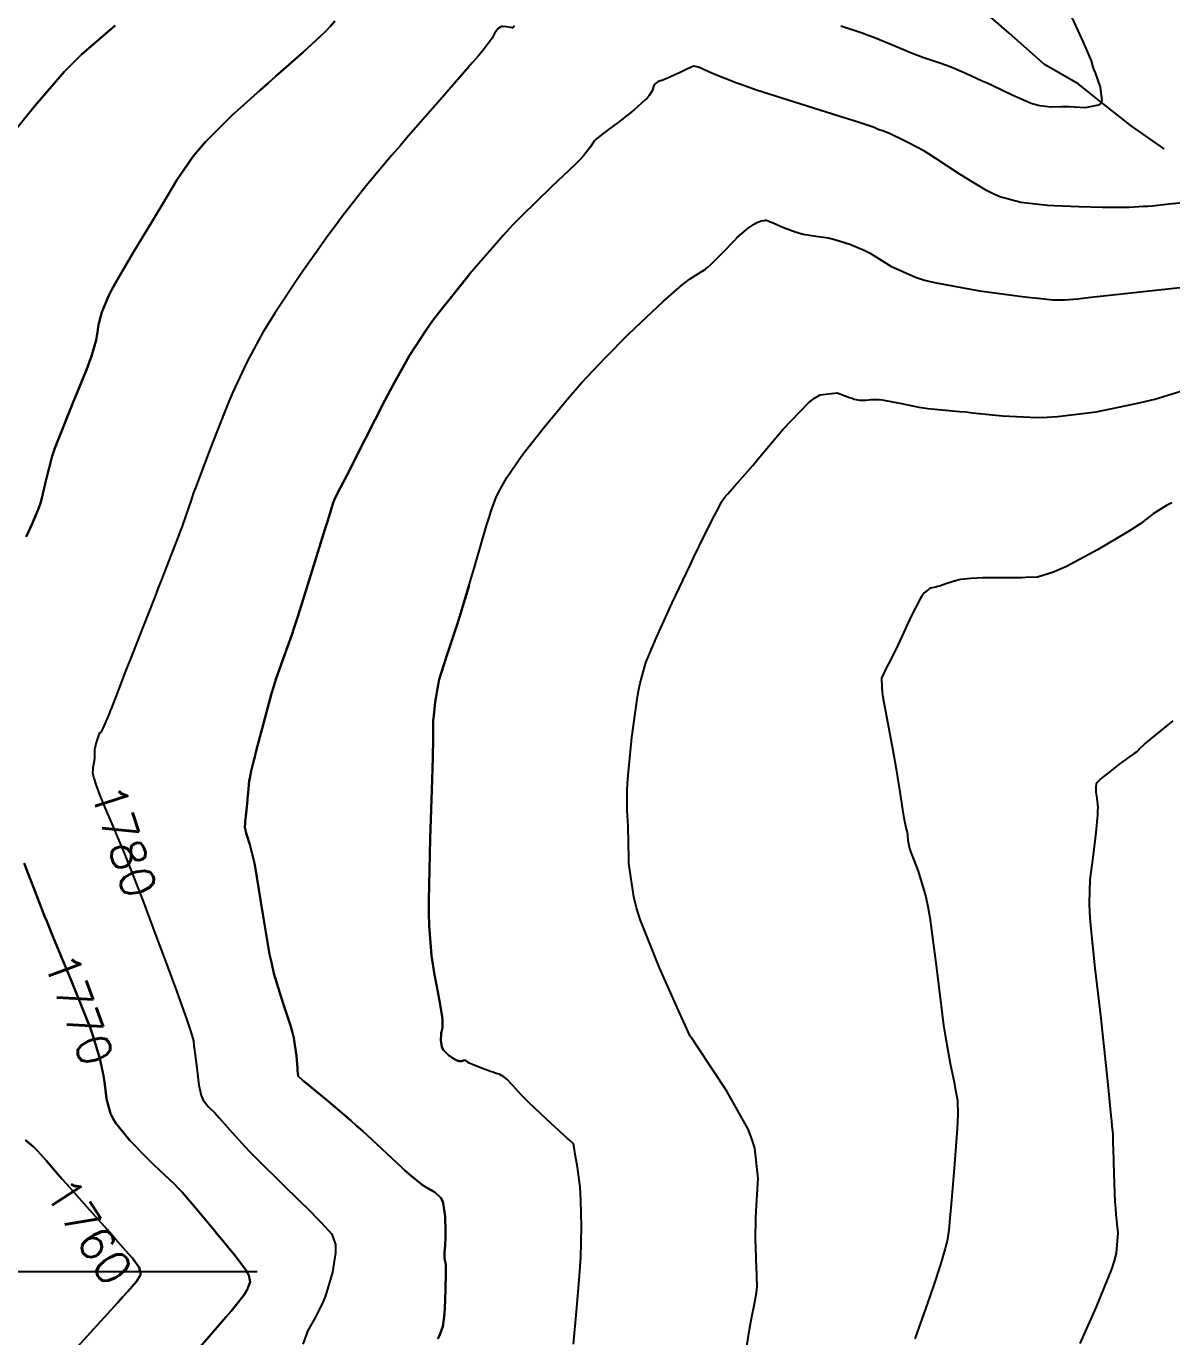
# Model space of a CAD drawing. Header units: metres. Extents: x 68 to 838477, y 94 to 1191015.
# Drawn here: x 837824.9 to 837954.3, y 1189446 to 1189594 of the extents above; entities that cross this region are included whole.
import ezdxf

# ---------------------------------------------------------------- set-up
doc = ezdxf.new("R2010")
doc.units = ezdxf.units.M
doc.header["$LTSCALE"] = 0.3
doc.layers.add('COTAS 10', color=1, linetype='Continuous')
doc.layers.add('DRENAJE', color=5, linetype='Continuous', lineweight=25)
doc.styles.get("Standard").update_dxf_attribs({"font": 'simplex.shx'})

msp = doc.modelspace()

# ---------------------------------------------------------------- linework, layer by layer
at = {"layer": 'COTAS 10'}
for points, elevation in [([(837859.77, 1189594.52), (837859.28, 1189593.96), (837858.73, 1189593.37), (837856.16, 1189590.99), (837853.1, 1189588.31), (837852.23, 1189587.54), (837851.35, 1189586.76), (837848.12, 1189583.84), (837845.17, 1189580.91), (837844.47, 1189580.13), (837843.83, 1189579.35), (837841.96, 1189576.67), (837840.26, 1189573.8), (837839.73, 1189572.92), (837839.18, 1189572), (837836.96, 1189568.34), (837834.98, 1189564.94), (837834.57, 1189564.18), (837834.22, 1189563.5), (837833.46, 1189561.68), (837833.14, 1189560.4), (837833.06, 1189560.05), (837833, 1189559.71), (837832.81, 1189558.53), (837832.31, 1189556.73), (837832.05, 1189556), (837831.74, 1189555.17), (837830.15, 1189551.32), (837828.52, 1189547.28), (837828.17, 1189546.32), (837827.87, 1189545.43), (837827.17, 1189542.79), (837826.69, 1189540.69), (837826.52, 1189540.14), (837826.34, 1189539.6), (837825.59, 1189537.78), (837824.9, 1189536.34)], 1770), ([(837824.9, 1189536.34), (837825.59, 1189537.78), (837826.34, 1189539.6), (837826.52, 1189540.14), (837826.69, 1189540.69), (837827.17, 1189542.79), (837827.87, 1189545.43), (837828.17, 1189546.32), (837828.52, 1189547.28), (837830.15, 1189551.32), (837831.74, 1189555.17), (837832.05, 1189556), (837832.31, 1189556.73), (837832.81, 1189558.53), (837833, 1189559.71), (837833.06, 1189560.05), (837833.14, 1189560.4), (837833.46, 1189561.68), (837834.22, 1189563.5), (837834.57, 1189564.18), (837834.98, 1189564.94), (837836.96, 1189568.34), (837839.18, 1189572), (837839.73, 1189572.92), (837840.26, 1189573.8), (837841.96, 1189576.67), (837843.83, 1189579.35), (837844.47, 1189580.13), (837845.17, 1189580.91), (837848.12, 1189583.84), (837851.35, 1189586.76), (837852.23, 1189587.54), (837853.1, 1189588.31), (837856.16, 1189590.99), (837858.73, 1189593.37), (837859.28, 1189593.96), (837859.77, 1189594.52)], 1770), ([(837942.8, 1189595.36), (837944.21, 1189592.25), (837944.49, 1189591.63), (837944.72, 1189591.1), (837945.15, 1189590.05), (837945.37, 1189589.36), (837945.48, 1189589.06), (837945.6, 1189588.72), (837946.19, 1189587.08), (837946.35, 1189585.55), (837946.21, 1189585.26), (837945.99, 1189585.04), (837944.49, 1189584.77), (837942.67, 1189584.85), (837942.23, 1189584.86), (837941.83, 1189584.86), (837940.63, 1189584.81), (837939.35, 1189584.97), (837938.9, 1189585.1), (837938.4, 1189585.26), (837936.24, 1189586.18), (837933.97, 1189587.26), (837933.41, 1189587.52), (837932.87, 1189587.77), (837931.17, 1189588.56), (837929.7, 1189589.2), (837929.31, 1189589.35), (837928.93, 1189589.49), (837927.62, 1189589.93), (837926.16, 1189590.42), (837925.67, 1189590.61), (837925.16, 1189590.81), (837923.01, 1189591.71), (837920.64, 1189592.68), (837919.98, 1189592.93), (837919.31, 1189593.17), (837916.9, 1189593.97)], 1780), ([(837834.97, 1189594.06), (837831.18, 1189590.77), (837830.19, 1189589.81), (837829.22, 1189588.82), (837825.93, 1189585.03), (837823.21, 1189581.63)], 1760), ([(837824.92, 1189583.77), (837825.93, 1189585.03), (837829.22, 1189588.82), (837830.19, 1189589.81), (837831.18, 1189590.77), (837834.97, 1189594.06)], 1760), ([(837880.05, 1189594.02), (837879.87, 1189593.78), (837879.76, 1189593.8), (837879.69, 1189593.81), (837879.61, 1189593.83), (837879.19, 1189593.91), (837878.73, 1189593.95), (837878.62, 1189593.93), (837878.52, 1189593.9), (837878.21, 1189593.69), (837877.95, 1189593.36), (837877.88, 1189593.25), (837877.81, 1189593.13), (837877.53, 1189592.62), (837876.5, 1189591.26), (837875.94, 1189590.6), (837875.28, 1189589.82), (837871.91, 1189585.96), (837868.08, 1189581.58), (837867.13, 1189580.47), (837866.22, 1189579.41), (837863.32, 1189575.94), (837860.6, 1189572.47), (837859.8, 1189571.41), (837858.98, 1189570.3), (837855.88, 1189565.94), (837852.99, 1189561.59), (837852.31, 1189560.5), (837851.68, 1189559.45), (837849.82, 1189556.06), (837848.25, 1189552.65), (837847.8, 1189551.59), (837847.34, 1189550.48), (837845.6, 1189546.06), (837844.1, 1189542.05), (837843.79, 1189541.2), (837843.53, 1189540.46), (837842.93, 1189538.73), (837842.49, 1189537.43), (837842.32, 1189536.97), (837842.13, 1189536.45), (837841.27, 1189534.22), (837840.17, 1189531.41), (837839.83, 1189530.55), (837839.47, 1189529.64), (837838.05, 1189526.03), (837836.68, 1189522.55), (837836.35, 1189521.73), (837836.06, 1189520.96), (837835.18, 1189518.68), (837834.55, 1189517.04), (837834.41, 1189516.67), (837834.28, 1189516.34), (837833.92, 1189515.48), (837833.69, 1189514.95), (837833.64, 1189514.83), (837833.59, 1189514.73), (837833.48, 1189514.46), (837833.4, 1189514.31), (837833.38, 1189514.28), (837833.35, 1189514.25), (837833.25, 1189514.19), (837833.12, 1189514.01), (837833.08, 1189513.9), (837833.03, 1189513.77), (837832.83, 1189513.12), (837832.66, 1189512.43), (837832.64, 1189512.32), (837832.63, 1189512.28), (837832.62, 1189512.15), (837832.62, 1189511.83), (837832.65, 1189511.55), (837832.65, 1189511.45), (837832.63, 1189511.33), (837832.55, 1189510.8), (837832.45, 1189510.26), (837832.44, 1189510.14), (837832.43, 1189510.02), (837832.41, 1189509.71), (837832.48, 1189509.36), (837832.51, 1189509.22), (837832.56, 1189509.07), (837832.78, 1189508.36), (837833.23, 1189507.14), (837833.43, 1189506.66), (837833.65, 1189506.12), (837834.7, 1189503.65), (837835.99, 1189500.6), (837836.36, 1189499.69), (837836.74, 1189498.74), (837838.15, 1189495.09), (837838.47, 1189494.24), (837839.6, 1189491.21), (837840.01, 1189490.13), (837840.41, 1189489.04), (837841.88, 1189485.09), (837843.07, 1189481.79), (837843.3, 1189481.13), (837843.49, 1189480.56), (837843.8, 1189479.42), (837843.85, 1189478.84), (837843.88, 1189478.64), (837843.91, 1189478.43), (837844.04, 1189477.49), (837844.19, 1189476.38), (837844.23, 1189476.05), (837844.27, 1189475.71), (837844.43, 1189474.44), (837844.68, 1189473.25), (837844.78, 1189472.98), (837844.9, 1189472.73), (837845.46, 1189472.03), (837846.22, 1189471.29), (837846.48, 1189471.02), (837846.75, 1189470.72), (837847.88, 1189469.41), (837849.58, 1189467.53), (837850.22, 1189466.87), (837850.92, 1189466.16), (837854.05, 1189463.08), (837857.05, 1189460.13), (837857.68, 1189459.5), (837858.22, 1189458.94), (837859.44, 1189457.6), (837859.84, 1189456.43), (837859.86, 1189455.99), (837859.85, 1189455.5), (837859.49, 1189453.31), (837858.84, 1189451.01), (837858.64, 1189450.46), (837858.43, 1189449.93), (837857.62, 1189448.33), (837856.87, 1189447.01), (837856.7, 1189446.67), (837856.56, 1189446.33), (837856.17, 1189445.2)], 1780), ([(837874.92, 1189589.41), (837871.91, 1189585.96), (837868.08, 1189581.58), (837867.13, 1189580.47), (837866.22, 1189579.41), (837863.32, 1189575.94), (837860.6, 1189572.47), (837859.8, 1189571.41), (837858.98, 1189570.3), (837855.88, 1189565.94), (837852.99, 1189561.59), (837852.31, 1189560.5), (837851.68, 1189559.45), (837849.82, 1189556.06), (837848.25, 1189552.65), (837847.8, 1189551.59), (837847.34, 1189550.48), (837845.6, 1189546.06), (837844.1, 1189542.05), (837843.79, 1189541.2), (837843.53, 1189540.46), (837842.93, 1189538.73), (837842.49, 1189537.43), (837842.32, 1189536.97), (837842.13, 1189536.45), (837841.27, 1189534.22), (837840.17, 1189531.41), (837839.83, 1189530.55), (837839.47, 1189529.64), (837838.05, 1189526.03), (837836.68, 1189522.55), (837836.35, 1189521.73), (837836.06, 1189520.96), (837835.18, 1189518.68), (837834.55, 1189517.04), (837834.41, 1189516.67), (837834.28, 1189516.34), (837833.92, 1189515.48), (837833.69, 1189514.95), (837833.64, 1189514.83), (837833.59, 1189514.73), (837833.48, 1189514.46), (837833.4, 1189514.31), (837833.38, 1189514.28), (837833.35, 1189514.25), (837833.25, 1189514.19), (837833.12, 1189514.01), (837833.08, 1189513.9), (837833.03, 1189513.77), (837832.83, 1189513.12), (837832.66, 1189512.43), (837832.64, 1189512.32), (837832.63, 1189512.28), (837832.62, 1189512.15), (837832.62, 1189511.83), (837832.65, 1189511.55), (837832.65, 1189511.45), (837832.63, 1189511.33), (837832.55, 1189510.8), (837832.45, 1189510.26), (837832.44, 1189510.14), (837832.43, 1189510.02), (837832.41, 1189509.71), (837832.48, 1189509.36), (837832.51, 1189509.22), (837832.56, 1189509.07), (837832.78, 1189508.36), (837833.23, 1189507.14), (837833.43, 1189506.66), (837833.65, 1189506.12), (837834.7, 1189503.65), (837835.99, 1189500.6), (837836.36, 1189499.69), (837836.74, 1189498.74), (837838.15, 1189495.09), (837838.47, 1189494.24), (837839.6, 1189491.21), (837840.01, 1189490.13), (837840.41, 1189489.04), (837841.88, 1189485.09), (837843.07, 1189481.79), (837843.3, 1189481.13), (837843.49, 1189480.56), (837843.8, 1189479.42), (837843.85, 1189478.84), (837843.88, 1189478.64), (837843.91, 1189478.43), (837844.04, 1189477.49), (837844.19, 1189476.38), (837844.23, 1189476.05), (837844.27, 1189475.71), (837844.43, 1189474.44), (837844.68, 1189473.25), (837844.78, 1189472.98), (837844.9, 1189472.73), (837845.46, 1189472.03), (837846.22, 1189471.29), (837846.48, 1189471.02), (837846.75, 1189470.72), (837847.88, 1189469.41), (837849.58, 1189467.53), (837850.22, 1189466.87), (837850.92, 1189466.16), (837854.05, 1189463.08), (837857.05, 1189460.13), (837857.68, 1189459.5), (837858.22, 1189458.94), (837859.44, 1189457.6), (837859.84, 1189456.43), (837859.86, 1189455.99), (837859.85, 1189455.5), (837859.49, 1189453.31), (837858.84, 1189451.01), (837858.64, 1189450.46), (837858.43, 1189449.93), (837857.62, 1189448.33), (837856.87, 1189447.01), (837856.7, 1189446.67), (837856.56, 1189446.33), (837856.17, 1189445.2)], 1780), ([(837955.8, 1189574.06), (837953.96, 1189573.86), (837952.04, 1189573.67), (837951.55, 1189573.63), (837951.07, 1189573.6), (837949.46, 1189573.51), (837947.67, 1189573.49), (837947.07, 1189573.49), (837946.44, 1189573.5), (837943.77, 1189573.56), (837940.97, 1189573.69), (837940.25, 1189573.74), (837939.55, 1189573.8), (837937.22, 1189574.05), (837934.84, 1189574.72), (837934.11, 1189575.03), (837933.35, 1189575.41), (837930.36, 1189577.22), (837927.53, 1189579.1), (837926.87, 1189579.51), (837926.27, 1189579.88), (837924.55, 1189580.82), (837923.4, 1189581.37), (837923.15, 1189581.49), (837922.93, 1189581.59), (837922.4, 1189581.84), (837922.09, 1189581.98), (837922, 1189582.01), (837921.92, 1189582.04), (837921.64, 1189582.14), (837921.32, 1189582.24), (837921.22, 1189582.28), (837921.11, 1189582.32), (837920.65, 1189582.52), (837919.07, 1189583.06), (837918.26, 1189583.32), (837917.28, 1189583.63), (837912.37, 1189585.16), (837907.25, 1189586.8), (837906.13, 1189587.18), (837905.15, 1189587.53), (837902.66, 1189588.52), (837901.31, 1189589.13), (837901.03, 1189589.25), (837900.8, 1189589.33), (837900.31, 1189589.44), (837899.94, 1189589.3), (837899.77, 1189589.23), (837899.58, 1189589.14), (837898.67, 1189588.72), (837897.73, 1189588.28), (837897.51, 1189588.19), (837897.32, 1189588.1), (837896.79, 1189587.89), (837896.42, 1189587.76), (837896.33, 1189587.72), (837896.25, 1189587.68), (837896, 1189587.54), (837895.81, 1189587.34), (837895.77, 1189587.26), (837895.73, 1189587.17), (837895.63, 1189586.76), (837895.27, 1189586.13), (837895.07, 1189585.9), (837894.82, 1189585.65), (837893.57, 1189584.54), (837892.12, 1189583.38), (837891.75, 1189583.09), (837891.39, 1189582.82), (837890.22, 1189581.96), (837889.31, 1189581.24), (837889.12, 1189581.06), (837888.97, 1189580.89), (837888.63, 1189580.34), (837887.86, 1189579.35), (837887.43, 1189578.9), (837886.9, 1189578.37), (837884.22, 1189575.85), (837880.8, 1189572.5), (837879.8, 1189571.46), (837878.8, 1189570.37), (837875, 1189566), (837871.57, 1189561.73), (837870.8, 1189560.7), (837870.1, 1189559.74), (837868.19, 1189556.81), (837866.56, 1189553.84), (837866.03, 1189552.85), (837865.47, 1189551.79), (837863.19, 1189547.35), (837861.15, 1189543.34), (837860.75, 1189542.55), (837860.42, 1189541.9), (837859.82, 1189540.71), (837859.7, 1189540.46), (837859.68, 1189540.4), (837859.65, 1189540.34), (837859.58, 1189540.18), (837859.19, 1189538.92), (837858.96, 1189538.18), (837858.68, 1189537.26), (837857.22, 1189532.54), (837855.62, 1189527.45), (837855.25, 1189526.31), (837854.91, 1189525.28), (837853.93, 1189522.54), (837853.11, 1189520.21), (837852.88, 1189519.45), (837852.63, 1189518.63), (837851.7, 1189515.25), (837850.89, 1189512.15), (837850.73, 1189511.5), (837850.59, 1189510.95), (837850.3, 1189509.74), (837850.2, 1189509.22), (837850.18, 1189509.12), (837850.16, 1189509.02), (837850.11, 1189508.81), (837850.08, 1189508.59), (837850.07, 1189508.49), (837850.06, 1189508.38), (837850.01, 1189507.85), (837849.95, 1189507.1), (837849.92, 1189506.85), (837849.9, 1189506.59), (837849.78, 1189505.48), (837849.68, 1189504.44), (837849.66, 1189504.21), (837849.64, 1189504.01), (837849.62, 1189503.54), (837849.71, 1189503.05), (837849.77, 1189502.86), (837849.83, 1189502.63), (837850.18, 1189501.58), (837850.67, 1189499.62), (837850.82, 1189498.83), (837850.98, 1189497.92), (837851.63, 1189493.74), (837852.4, 1189489.22), (837852.65, 1189488.11), (837852.9, 1189487.05), (837853.9, 1189483.74), (837854.8, 1189481.04), (837854.98, 1189480.37), (837855.13, 1189479.74), (837855.44, 1189477.74), (837855.55, 1189476.31), (837855.57, 1189476.04), (837855.58, 1189475.81), (837855.62, 1189475.43), (837856.15, 1189474.96), (837856.48, 1189474.69), (837856.89, 1189474.34), (837859.04, 1189472.57), (837861.58, 1189470.42), (837862.23, 1189469.84), (837862.88, 1189469.27), (837865.03, 1189467.28), (837866.85, 1189465.57), (837867.28, 1189465.17), (837867.67, 1189464.81), (837868.83, 1189463.81), (837869.74, 1189463.11), (837869.99, 1189462.95), (837870.23, 1189462.79), (837871.07, 1189462.36), (837871.74, 1189461.72), (837871.88, 1189461.44), (837871.99, 1189461.12), (837872.22, 1189459.59), (837872.27, 1189457.99), (837872.27, 1189457.62), (837872.27, 1189457.27), (837872.22, 1189456.3), (837872.16, 1189455.62), (837872.15, 1189455.46), (837872.14, 1189455.32), (837872.14, 1189454.93), (837872.17, 1189454.68), (837872.18, 1189454.63), (837872.2, 1189454.59), (837872.26, 1189454.5), (837872.31, 1189453.99), (837872.31, 1189453.68), (837872.31, 1189453.3), (837872.26, 1189451.33), (837872.17, 1189449.21), (837872.14, 1189448.73), (837872.1, 1189448.31), (837871.96, 1189447.19), (837871.67, 1189446.34), (837871.54, 1189446.08), (837871.39, 1189445.81)], 1790), ([(837886.73, 1189445.2), (837887.07, 1189448.86), (837887.41, 1189452.9), (837887.47, 1189453.95), (837887.53, 1189454.97), (837887.61, 1189458.42), (837887.55, 1189461.43), (837887.51, 1189462.19), (837887.45, 1189462.9), (837887.17, 1189465.18), (837886.88, 1189466.82), (837886.83, 1189467.13), (837886.78, 1189467.39), (837886.71, 1189467.79), (837886.25, 1189468.22), (837885.96, 1189468.48), (837885.6, 1189468.82), (837883.71, 1189470.56), (837881.69, 1189472.46), (837881.24, 1189472.9), (837880.84, 1189473.3), (837879.82, 1189474.41), (837879.17, 1189475.11), (837879.01, 1189475.26), (837878.86, 1189475.38), (837878.38, 1189475.63), (837877.81, 1189475.8), (837877.6, 1189475.88), (837877.36, 1189475.96), (837876.31, 1189476.35), (837875.32, 1189476.75), (837875.12, 1189476.84), (837874.95, 1189476.91), (837874.63, 1189477.12), (837874.51, 1189477.22), (837874.48, 1189477.23), (837874.44, 1189477.23), (837874.29, 1189477.2), (837874.12, 1189477.14), (837874.07, 1189477.13), (837874.01, 1189477.13), (837873.79, 1189477.13), (837873.46, 1189477.25), (837873.34, 1189477.31), (837873.21, 1189477.4), (837872.6, 1189477.81), (837872.05, 1189478.38), (837871.94, 1189478.55), (837871.85, 1189478.74), (837871.72, 1189479.46), (837871.76, 1189480.16), (837871.77, 1189480.32), (837871.8, 1189480.46), (837871.91, 1189480.88), (837871.94, 1189481.52), (837871.92, 1189481.81), (837871.88, 1189482.15), (837871.61, 1189483.76), (837871.24, 1189485.74), (837871.14, 1189486.31), (837871.04, 1189486.9), (837870.67, 1189489.07), (837870.42, 1189492.45), (837870.39, 1189493.79), (837870.39, 1189495.3), (837870.54, 1189502.23), (837870.77, 1189508.9), (837870.81, 1189510.24), (837870.84, 1189511.37), (837870.89, 1189513.63), (837870.88, 1189514.36), (837870.88, 1189514.52), (837870.87, 1189514.67), (837870.86, 1189515.04), (837870.88, 1189515.6), (837870.9, 1189515.86), (837870.93, 1189516.17), (837871.08, 1189517.68), (837871.42, 1189519.63), (837871.56, 1189520.21), (837871.72, 1189520.82), (837872.49, 1189523.17), (837873.52, 1189526.22), (837873.85, 1189527.26), (837874.2, 1189528.39), (837875.61, 1189533.17), (837876.91, 1189537.6), (837877.19, 1189538.5), (837877.42, 1189539.25), (837877.98, 1189540.8), (837878.36, 1189541.53), (837878.49, 1189541.76), (837878.63, 1189542.01), (837879.2, 1189543.03), (837880.23, 1189544.58), (837880.66, 1189545.17), (837881.16, 1189545.83), (837883.46, 1189548.76), (837886.15, 1189552.01), (837886.9, 1189552.87), (837887.63, 1189553.7), (837890.29, 1189556.54), (837892.89, 1189559.16), (837893.61, 1189559.85), (837894.31, 1189560.53), (837896.83, 1189562.88), (837898.96, 1189564.73), (837899.42, 1189565.11), (837899.82, 1189565.42), (837900.82, 1189566.04), (837901.62, 1189566.54), (837901.9, 1189566.78), (837902.21, 1189567.05), (837903.53, 1189568.38), (837904.88, 1189569.78), (837905.2, 1189570.1), (837905.51, 1189570.38), (837906.43, 1189571.16), (837907.13, 1189571.63), (837907.3, 1189571.73), (837907.46, 1189571.81), (837907.91, 1189571.98), (837908.23, 1189572.04), (837908.3, 1189572.05), (837908.36, 1189572.06), (837908.5, 1189572.07), (837908.85, 1189571.94), (837909.04, 1189571.86), (837909.27, 1189571.76), (837910.44, 1189571.25), (837911.87, 1189570.71), (837912.26, 1189570.59), (837912.65, 1189570.5), (837914.06, 1189570.28), (837915.5, 1189570.07), (837915.91, 1189569.98), (837916.34, 1189569.87), (837917.92, 1189569.38), (837919.62, 1189568.64), (837920.12, 1189568.38), (837920.63, 1189568.1), (837922.56, 1189566.88), (837925.32, 1189565.62), (837926.35, 1189565.31), (837927.49, 1189565.02), (837932.56, 1189564.11), (837937.38, 1189563.47), (837938.35, 1189563.35), (837939.18, 1189563.25), (837940.85, 1189563.07), (837941.46, 1189563.06), (837941.6, 1189563.06), (837941.74, 1189563.06), (837942.14, 1189563.06), (837943.66, 1189563.21), (837944.5, 1189563.3), (837945.52, 1189563.41), (837950.69, 1189563.98), (837955.88, 1189564.56)], 1800), ([(837871.39, 1189445.81), (837871.54, 1189446.08), (837871.67, 1189446.34), (837871.96, 1189447.19), (837872.1, 1189448.31), (837872.14, 1189448.73), (837872.17, 1189449.21), (837872.26, 1189451.33), (837872.31, 1189453.3), (837872.31, 1189453.68), (837872.31, 1189453.99), (837872.26, 1189454.5), (837872.2, 1189454.59), (837872.18, 1189454.63), (837872.17, 1189454.68), (837872.14, 1189454.93), (837872.14, 1189455.32), (837872.15, 1189455.46), (837872.16, 1189455.62), (837872.22, 1189456.3), (837872.27, 1189457.27), (837872.27, 1189457.62), (837872.27, 1189457.99), (837872.22, 1189459.59), (837871.99, 1189461.12), (837871.88, 1189461.44), (837871.74, 1189461.72), (837871.07, 1189462.36), (837870.23, 1189462.79), (837869.99, 1189462.95), (837869.74, 1189463.11), (837868.83, 1189463.81), (837867.67, 1189464.81), (837867.28, 1189465.17), (837866.85, 1189465.57), (837865.03, 1189467.28), (837862.88, 1189469.27), (837862.23, 1189469.84), (837861.58, 1189470.42), (837859.04, 1189472.57), (837856.89, 1189474.34), (837856.48, 1189474.69), (837856.15, 1189474.96), (837855.62, 1189475.43), (837855.58, 1189475.81), (837855.57, 1189476.04), (837855.55, 1189476.31), (837855.44, 1189477.74), (837855.13, 1189479.74), (837854.98, 1189480.37), (837854.8, 1189481.04), (837853.9, 1189483.74), (837852.9, 1189487.05), (837852.65, 1189488.11), (837852.4, 1189489.22), (837851.63, 1189493.74), (837850.98, 1189497.92), (837850.82, 1189498.83), (837850.67, 1189499.62), (837850.18, 1189501.58), (837849.83, 1189502.63), (837849.77, 1189502.86), (837849.71, 1189503.05), (837849.62, 1189503.54), (837849.64, 1189504.01), (837849.66, 1189504.21), (837849.68, 1189504.44), (837849.78, 1189505.48), (837849.9, 1189506.59), (837849.92, 1189506.85), (837849.95, 1189507.1), (837850.01, 1189507.85), (837850.06, 1189508.38), (837850.07, 1189508.49), (837850.08, 1189508.59), (837850.11, 1189508.81), (837850.16, 1189509.02), (837850.18, 1189509.12), (837850.2, 1189509.22), (837850.3, 1189509.74), (837850.59, 1189510.95), (837850.73, 1189511.5), (837850.89, 1189512.15), (837851.7, 1189515.25), (837852.63, 1189518.63), (837852.88, 1189519.45), (837853.11, 1189520.21), (837853.93, 1189522.54), (837854.91, 1189525.28), (837855.25, 1189526.31), (837855.62, 1189527.45), (837857.22, 1189532.54), (837858.68, 1189537.26), (837858.96, 1189538.18), (837859.19, 1189538.92), (837859.58, 1189540.18), (837859.65, 1189540.34), (837859.68, 1189540.4), (837859.7, 1189540.46), (837859.82, 1189540.71), (837860.42, 1189541.9), (837860.75, 1189542.55), (837861.15, 1189543.34), (837863.19, 1189547.35), (837865.47, 1189551.79), (837866.03, 1189552.85), (837866.56, 1189553.84), (837868.19, 1189556.81), (837870.1, 1189559.74), (837870.8, 1189560.7), (837871.57, 1189561.73), (837874.92, 1189565.9)], 1790), ([(837906.14, 1189444.03), (837906.59, 1189446.83), (837906.71, 1189447.48), (837906.81, 1189448.07), (837907.15, 1189449.76), (837907.38, 1189451.04), (837907.41, 1189451.37), (837907.44, 1189451.7), (837907.43, 1189452.8), (837907.36, 1189454.09), (837907.34, 1189454.53), (837907.33, 1189455), (837907.28, 1189457.01), (837907.31, 1189459.44), (837907.33, 1189460.17), (837907.37, 1189460.93), (837907.57, 1189463.9), (837907.19, 1189467.32), (837906.85, 1189468.36), (837906.42, 1189469.45), (837904.03, 1189473.74), (837900.71, 1189478.74), (837900.06, 1189479.72), (837899.99, 1189479.82), (837899.98, 1189479.84), (837899.97, 1189479.86), (837899.95, 1189479.9), (837899.93, 1189479.93), (837899.92, 1189479.95), (837899.9, 1189479.97), (837899.88, 1189479.99), (837899.87, 1189480), (837899.86, 1189480.01), (837899.85, 1189480.02), (837899.85, 1189480.02), (837899.85, 1189480.03), (837899.84, 1189480.03), (837899.32, 1189481.21), (837898.57, 1189482.87), (837896.42, 1189487.69), (837894.26, 1189493.14), (837893.84, 1189494.46), (837893.51, 1189495.69), (837892.96, 1189499.46), (837892.91, 1189502.34), (837892.9, 1189503.02), (837892.87, 1189503.65), (837892.77, 1189505.48), (837892.78, 1189507.64), (837892.83, 1189508.48), (837892.9, 1189509.42), (837893.32, 1189513.69), (837893.9, 1189517.99), (837894.06, 1189518.95), (837894.23, 1189519.82), (837894.88, 1189522.13), (837895.75, 1189524.18), (837896.06, 1189524.88), (837896.4, 1189525.64), (837897.87, 1189528.87), (837899.46, 1189532.26), (837899.87, 1189533.12), (837900.27, 1189533.95), (837901.6, 1189536.65), (837902.65, 1189538.72), (837902.86, 1189539.14), (837903.04, 1189539.5), (837903.43, 1189540.26), (837903.77, 1189540.76), (837903.93, 1189540.94), (837904.1, 1189541.16), (837904.95, 1189542.1), (837906.4, 1189543.74), (837906.95, 1189544.39), (837907.57, 1189545.12), (837910.34, 1189548.45), (837913.24, 1189551.44), (837913.93, 1189551.96), (837914.58, 1189552.34), (837916.5, 1189552.58), (837917.88, 1189552.06), (837918.17, 1189551.96), (837918.42, 1189551.88), (837919.03, 1189551.74), (837919.45, 1189551.74), (837919.58, 1189551.75), (837919.72, 1189551.76), (837920.3, 1189551.84), (837921.21, 1189551.83), (837921.56, 1189551.78), (837921.95, 1189551.73), (837923.75, 1189551.37), (837925.72, 1189550.98), (837926.22, 1189550.89), (837926.71, 1189550.82), (837928.34, 1189550.65), (837930.31, 1189550.49), (837931.01, 1189550.42), (837931.78, 1189550.34), (837935.14, 1189549.98), (837939.08, 1189549.79), (837940.21, 1189549.83), (837941.37, 1189549.89), (837945.72, 1189550.44), (837950.06, 1189551.32), (837951.21, 1189551.59), (837952.35, 1189551.88), (837956.26, 1189553.06)], 1810), ([(837954.28, 1189540.18), (837953.66, 1189539.88), (837952.17, 1189538.92), (837950.66, 1189537.76), (837950.02, 1189537.34), (837949.29, 1189536.88), (837945.87, 1189534.85), (837942.38, 1189532.98), (837941.6, 1189532.62), (837940.91, 1189532.32), (837939.1, 1189531.79), (837937.75, 1189531.73), (837937.35, 1189531.71), (837936.94, 1189531.71), (837935.34, 1189531.71), (837933.75, 1189531.71), (837933.34, 1189531.7), (837932.94, 1189531.69), (837931.6, 1189531.63), (837930.42, 1189531.5), (837930.12, 1189531.44), (837929.83, 1189531.37), (837928.86, 1189531.07), (837928.03, 1189530.77), (837927.83, 1189530.71), (837927.63, 1189530.65), (837926.98, 1189530.54), (837926.3, 1189530.02), (837926.08, 1189529.71), (837925.84, 1189529.33), (837924.84, 1189527.36), (837923.82, 1189525.14), (837923.57, 1189524.6), (837923.33, 1189524.1), (837922.57, 1189522.56), (837921.99, 1189521.42), (837921.86, 1189521.17), (837921.76, 1189520.95), (837921.5, 1189520.36), (837921.51, 1189519.33), (837921.57, 1189518.82), (837921.66, 1189518.22), (837922.2, 1189515.25), (837922.85, 1189511.83), (837923.01, 1189510.95), (837923.15, 1189510.1), (837923.6, 1189507.27), (837923.94, 1189505.07), (837924.02, 1189504.61), (837924.08, 1189504.22), (837924.27, 1189503.38), (837924.38, 1189502.94), (837924.41, 1189502.8), (837924.43, 1189502.65), (837924.46, 1189502.07), (837924.64, 1189501.16), (837924.76, 1189500.8), (837924.9, 1189500.41), (837925.63, 1189498.59), (837926.5, 1189495.67), (837926.72, 1189494.58), (837926.94, 1189493.36), (837927.68, 1189487.95), (837928.33, 1189482.46), (837928.51, 1189481.21), (837928.67, 1189480.06), (837929.23, 1189476.88), (837929.68, 1189474.76), (837929.78, 1189474.28), (837929.86, 1189473.85), (837930.07, 1189472.71), (837930.1, 1189471.1), (837930.08, 1189470.38), (837930.03, 1189469.54), (837929.74, 1189465.52), (837929.4, 1189461.46), (837929.32, 1189460.59), (837929.26, 1189459.84), (837929.1, 1189458.07), (837928.89, 1189456.85), (837928.8, 1189456.44), (837928.68, 1189456), (837928.15, 1189454.17), (837927.31, 1189451.65), (837927.02, 1189450.78), (837926.69, 1189449.83), (837925.27, 1189445.79)], 1820), ([(837874.92, 1189530.84), (837874.2, 1189528.39), (837873.85, 1189527.26), (837873.52, 1189526.22), (837872.49, 1189523.17), (837871.72, 1189520.82), (837871.56, 1189520.21), (837871.42, 1189519.63), (837871.08, 1189517.68), (837870.93, 1189516.17), (837870.9, 1189515.86), (837870.88, 1189515.6), (837870.86, 1189515.04), (837870.87, 1189514.67), (837870.88, 1189514.52), (837870.88, 1189514.36), (837870.89, 1189513.63), (837870.84, 1189511.37), (837870.81, 1189510.24), (837870.77, 1189508.9), (837870.54, 1189502.23), (837870.39, 1189495.3), (837870.39, 1189493.79), (837870.42, 1189492.45), (837870.67, 1189489.07), (837871.04, 1189486.9), (837871.14, 1189486.31), (837871.24, 1189485.74), (837871.61, 1189483.76), (837871.88, 1189482.15), (837871.92, 1189481.81), (837871.94, 1189481.52), (837871.91, 1189480.88), (837871.8, 1189480.46), (837871.77, 1189480.32), (837871.76, 1189480.16), (837871.72, 1189479.46), (837871.85, 1189478.74), (837871.94, 1189478.55), (837872.05, 1189478.38), (837872.6, 1189477.81), (837873.21, 1189477.4), (837873.34, 1189477.31), (837873.46, 1189477.25), (837873.79, 1189477.13), (837874.01, 1189477.13), (837874.07, 1189477.13), (837874.12, 1189477.14), (837874.29, 1189477.2), (837874.44, 1189477.23), (837874.48, 1189477.23), (837874.51, 1189477.22), (837874.63, 1189477.12), (837874.92, 1189476.93)], 1800), ([(837943.93, 1189445.25), (837945.78, 1189449.4), (837947.48, 1189453.64), (837947.79, 1189454.59), (837948.01, 1189455.45), (837948.23, 1189457.77), (837948, 1189459.82), (837947.94, 1189460.51), (837947.89, 1189461.26), (837947.76, 1189464.41), (837947.68, 1189467.23), (837947.66, 1189467.78), (837947.65, 1189468.22), (837947.63, 1189468.93), (837947.54, 1189469.81), (837947.49, 1189470.35), (837947.42, 1189471.01), (837947.08, 1189474.49), (837946.59, 1189479.13), (837946.44, 1189480.53), (837946.28, 1189481.98), (837945.62, 1189487.64), (837945.1, 1189492.82), (837945.03, 1189493.96), (837944.98, 1189494.98), (837945.06, 1189497.64), (837945.33, 1189499.58), (837945.4, 1189500.15), (837945.47, 1189500.73), (837945.74, 1189502.94), (837945.91, 1189504.93), (837945.93, 1189505.38), (837945.94, 1189505.78), (837945.86, 1189506.83), (837945.74, 1189507.49), (837945.72, 1189507.64), (837945.71, 1189507.78), (837945.72, 1189508.16), (837945.77, 1189508.4), (837945.78, 1189508.45), (837945.79, 1189508.5), (837945.83, 1189508.61), (837946.06, 1189508.83), (837946.19, 1189508.94), (837946.36, 1189509.07), (837947.19, 1189509.74), (837948.15, 1189510.48), (837948.38, 1189510.66), (837948.6, 1189510.82), (837949.3, 1189511.33), (837949.84, 1189511.72), (837949.96, 1189511.81), (837950.07, 1189511.89), (837950.35, 1189512.1), (837950.51, 1189512.24), (837950.54, 1189512.27), (837950.57, 1189512.3), (837950.61, 1189512.39), (837951.2, 1189512.91), (837951.56, 1189513.22), (837952.02, 1189513.59), (837954.42, 1189515.55)], 1830), ([(837824.7, 1189499.47), (837824.93, 1189498.89), (837825.89, 1189496.37), (837827.08, 1189493.32), (837825.89, 1189496.37), (837824.93, 1189498.89), (837824.7, 1189499.47)], 1770), ([(837844.59, 1189444.94), (837847.46, 1189448.22), (837848.05, 1189448.91), (837848.53, 1189449.49), (837849.54, 1189450.77), (837849.89, 1189451.38), (837849.96, 1189451.54), (837850.03, 1189451.7), (837850.21, 1189452.23), (837850.04, 1189452.98), (837849.88, 1189453.28), (837849.68, 1189453.61), (837848.55, 1189455.12), (837847.02, 1189456.99), (837846.57, 1189457.54), (837846.09, 1189458.11), (837844.27, 1189460.31), (837842.52, 1189462.33), (837842.09, 1189462.79), (837841.7, 1189463.21), (837840.5, 1189464.36), (837839.29, 1189465.48), (837838.88, 1189465.88), (837838.45, 1189466.31), (837836.64, 1189468.18), (837835.02, 1189470.19), (837834.7, 1189470.71), (837834.44, 1189471.21), (837833.97, 1189472.87), (837833.8, 1189474.52), (837833.73, 1189475.01), (837833.65, 1189475.49), (837833.64, 1189475.51), (837833.25, 1189477.43), (837832.46, 1189480.03), (837832.13, 1189480.95), (837831.74, 1189481.96), (837829.95, 1189486.37), (837828.05, 1189490.94), (837827.59, 1189492.06), (837827.17, 1189493.11), (837827.08, 1189493.32), (837827.17, 1189493.11), (837827.59, 1189492.06), (837828.05, 1189490.94), (837829.95, 1189486.37), (837831.74, 1189481.96), (837832.13, 1189480.95), (837832.46, 1189480.03), (837833.25, 1189477.43), (837833.64, 1189475.51), (837833.65, 1189475.49), (837833.73, 1189475.01), (837833.8, 1189474.52), (837833.97, 1189472.87), (837834.44, 1189471.21), (837834.7, 1189470.71), (837835.02, 1189470.19), (837836.64, 1189468.18), (837838.45, 1189466.31), (837838.88, 1189465.88), (837839.29, 1189465.48), (837840.5, 1189464.36), (837841.7, 1189463.21), (837842.09, 1189462.79), (837842.52, 1189462.33), (837844.27, 1189460.31), (837846.09, 1189458.11), (837846.57, 1189457.54), (837847.02, 1189456.99), (837848.55, 1189455.12), (837849.68, 1189453.61), (837849.88, 1189453.28), (837850.04, 1189452.98), (837850.21, 1189452.23), (837850.03, 1189451.7), (837849.96, 1189451.54), (837849.89, 1189451.38), (837849.54, 1189450.77), (837848.53, 1189449.49), (837848.05, 1189448.91), (837847.46, 1189448.22), (837844.59, 1189444.94)], 1770), ([(837824.8, 1189468.24), (837825.71, 1189467.5), (837825.97, 1189467.25), (837826.1, 1189467.12), (837826.23, 1189466.99), (837827.18, 1189465.92), (837828.47, 1189464.41), (837828.95, 1189463.86), (837829.47, 1189463.27), (837831.78, 1189460.68), (837834.06, 1189458.13), (837834.57, 1189457.57), (837835.02, 1189457.06), (837836.19, 1189455.74), (837836.91, 1189454.88), (837837.08, 1189454.67), (837837.23, 1189454.47), (837837.67, 1189453.84), (837837.84, 1189453.27), (837837.83, 1189453.1), (837837.78, 1189452.93), (837837.39, 1189452.27), (837836.39, 1189451.15), (837837.39, 1189452.27), (837837.78, 1189452.93), (837837.83, 1189453.1), (837837.84, 1189453.27), (837837.67, 1189453.84), (837837.23, 1189454.47), (837837.08, 1189454.67), (837836.91, 1189454.88), (837836.19, 1189455.74), (837835.02, 1189457.06), (837834.57, 1189457.57), (837834.06, 1189458.13), (837831.78, 1189460.68), (837829.47, 1189463.27), (837828.95, 1189463.86), (837828.47, 1189464.41), (837827.18, 1189465.92), (837826.23, 1189466.99), (837826.1, 1189467.12), (837825.97, 1189467.25), (837825.71, 1189467.5), (837824.92, 1189468.14)], 1760), ([(837829.98, 1189444.06), (837832.56, 1189446.92), (837835.25, 1189449.88), (837835.81, 1189450.5), (837836.3, 1189451.04), (837836.39, 1189451.15), (837836.3, 1189451.04), (837835.81, 1189450.5), (837835.25, 1189449.88), (837832.56, 1189446.92), (837829.98, 1189444.06)], 1760)]:
    msp.add_lwpolyline(points, dxfattribs=dict(at, elevation=elevation))
at = {"layer": 'DRENAJE'}
for p, q in [((837935.92, 1189593.19), (837932.15, 1189596.47)), ((837939.88, 1189589.63), (837935.92, 1189593.19)), ((837943.71, 1189587.48), (837939.88, 1189589.63)), ((837946.28, 1189585.4), (837943.71, 1189587.48)), ((837949.68, 1189582.72), (837946.28, 1189585.4)), ((837953.41, 1189580.11), (837949.68, 1189582.72))]:
    msp.add_line(p, q, dxfattribs=at)
msp.add_polyline3d([(837851, 1189453.34, 0), (837810.01, 1189453.34, 0), (837809.01, 1189452.34, 0), (837793.02, 1189452.34, 0), (837792.02, 1189451.34, 0), (837774.02, 1189451.34, 0), (837773.02, 1189450.34, 0), (837755.53, 1189450.34, 0)], dxfattribs=at)

# ---------------------------------------------------------------- texts
at = {"layer": 'COTAS 10', "char_height": 3.8, "attachment_point": 7}
for s, insert, rotation in [('1780', (837832.16, 1189507.61, 1780), 287.8538), ('1780', (837832.16, 1189507.61, 1780), 287.8538), ('1770', (837826.85, 1189488.45, 1770), 290.2207), ('1770', (837826.85, 1189488.45, 1770), 290.2207), ('1760', (837826.89, 1189462.39, 1760), 302.7931), ('1760', (837826.89, 1189462.39, 1760), 302.7931)]:
    msp.add_mtext(s, dxfattribs=dict(at, insert=insert, rotation=rotation))

doc.saveas('drawing.dxf')
